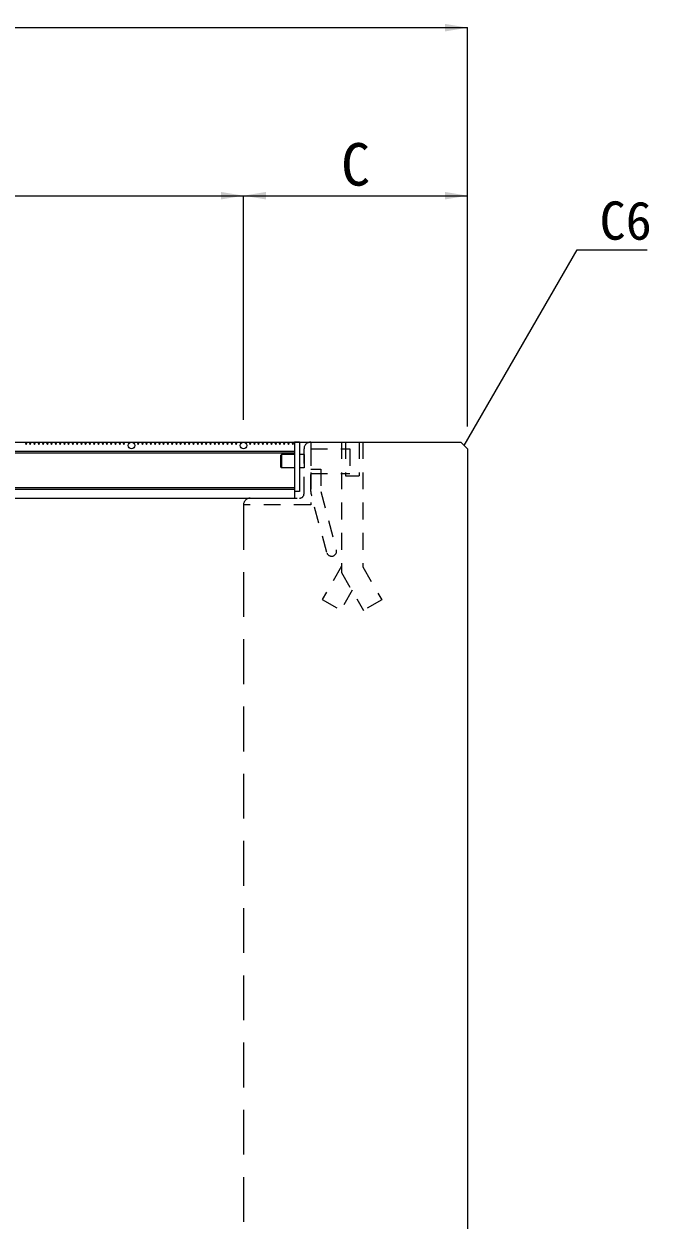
# Model space of a CAD drawing. Units: millimetres at full size; details may follow other scales. Extents: x 77366 to 106166, y -28085 to 6898.
# Drawn here: x 103545 to 104103, y -10466 to -9399 of the extents above; entities that cross this region are included whole.
import ezdxf
from ezdxf.enums import TextEntityAlignment as Align

# ---------------------------------------------------------------- set-up
doc = ezdxf.new("R2010")
doc.units = ezdxf.units.MM
doc.header["$LTSCALE"] = 50
doc.linetypes.add('USER1', pattern=[0.54, 0.3, -0.24])
doc.linetypes.add('USER2', pattern=[1.2, 0.8, -0.4])
for name, color, linetype, lineweight in [('受枠', 3, 'USER2', 9), ('寸法線', 7, 'Continuous', 13), ('引出線', 4, 'Continuous', 13), ('本体', 2, 'Continuous', 20), ('ｲﾝｻｰﾄ', 3, 'USER1', 9), ('ｸﾞﾚｰﾁﾝｸﾞ', 7, 'Continuous', 5)]:
    doc.layers.add(name, color=color, linetype=linetype, lineweight=lineweight)
doc.styles.add('ＭＳ ゴシック', font='')
doc.styles.get('ＭＳ ゴシック').set_extended_font_data('MS Gothic')

# ---------------------------------------------------------------- blocks, each defined once
blk = doc.blocks.new('filled_arrow')
at = {"color": 0, "linetype": 'Continuous', "lineweight": -2}
blk.add_solid([(7.5, 1.25), (0, 0), (7.5, -1.25)], dxfattribs=at)

msp = doc.modelspace()

# ---------------------------------------------------------------- linework, layer by layer
at = {"layer": '受枠', "linetype": 'USER1'}
for p, q in [((103794.8, -9817.94), (103794.8, -9777.94)), ((103800.8, -9771.94), (103800.8, -9827.94)), ((103800.8, -9777.94), (103835.8, -9777.94)), ((103800.8, -9777.94), (103800.8, -9799.94)), ((103835.8, -9777.94), (103835.8, -9799.94)), ((103774.8, -9782.94), (103773.8, -9783.94)), ((103773.8, -9783.94), (103773.8, -9793.94)), ((103786.3, -9782.94), (103774.8, -9782.94)), ((103774.8, -9782.94), (103774.8, -9794.94)), ((103786.3, -9782.94), (103786.3, -9794.94)), ((103794.8, -9782.94), (103790.8, -9782.94)), ((103790.8, -9782.94), (103790.8, -9794.94)), ((103794.8, -9782.94), (103794.8, -9794.94)), ((103773.8, -9793.94), (103774.8, -9794.94)), ((103786.3, -9794.94), (103774.8, -9794.94)), ((103794.8, -9794.94), (103790.8, -9794.94)), ((103800.8, -9815.94), (103800.8, -9795.94)), ((103800.8, -9795.94), (103809.8, -9795.94)), ((103800.8, -9799.94), (103835.8, -9799.94)), ((103809.8, -9795.94), (103809.8, -9815.94)), ((103746.8, -9821.94), (103790.8, -9821.94)), ((103815.08, -9870.43), (103801.1, -9818.27)), ((103809.8, -9815.94), (103823.77, -9868.1)), ((103800.8, -9827.94), (103740.8, -9827.94))]:
    msp.add_line(p, q, dxfattribs=at)
for centre, radius, start, end in [((103800.8, -9777.94), 6, 90, 180), ((103746.8, -9827.94), 6, 90, 180), ((103790.8, -9817.94), 4, 270, 0), ((103809.8, -9815.94), 9, 180, 205), ((103819.43, -9869.26), 4.5, 205, 15)]:
    msp.add_arc(centre, radius, start, end, dxfattribs=at)
at = {"layer": '寸法線'}
for p, q in [((102840.8, -9401.94), (103940.8, -9401.94)), ((103940.8, -9757.94), (103940.8, -9401.94)), ((103040.8, -9551.94), (103740.8, -9551.94)), ((103740.8, -9751.94), (103740.8, -9551.94)), ((103740.8, -9551.94), (103940.8, -9551.94)), ((103740.8, -9751.94), (103740.8, -9551.94)), ((103940.8, -9757.94), (103940.8, -9551.94))]:
    msp.add_line(p, q, dxfattribs=at)
at = {"layer": '引出線'}
msp.add_lwpolyline([(103937.8, -9774.94), (104038.65, -9600.26), (104101.04, -9600.26)], dxfattribs=at)
at = {"layer": '本体'}
for p, q in [((102846.8, -9771.94), (103934.8, -9771.94)), ((103934.8, -9771.94), (103940.8, -9777.94)), ((103940.8, -9777.94), (103940.8, -10871.94))]:
    msp.add_line(p, q, dxfattribs=at)
at = {"layer": '本体', "linetype": 'USER2', "lineweight": 9}
msp.add_line((103740.8, -9827.94), (103740.8, -10871.94), dxfattribs=at)
at = {"layer": 'ｲﾝｻｰﾄ'}
for p, q in [((103828.3, -9771.94), (103828.3, -9888.41)), ((103828.3, -9771.94), (103847.3, -9771.94)), ((103831.72, -9771.94), (103831.72, -9801.94)), ((103843.88, -9771.94), (103843.88, -9801.94)), ((103847.3, -9771.94), (103847.3, -9883.32)), ((103831.72, -9801.94), (103843.88, -9801.94)), ((103828.3, -9882.61), (103811.08, -9912.44)), ((103847.3, -9883.32), (103864.21, -9912.62)), ((103828.3, -9888.41), (103847.75, -9922.12)), ((103837.8, -9904.16), (103827.53, -9921.94)), ((103811.08, -9912.44), (103827.53, -9921.94)), ((103864.21, -9912.62), (103847.75, -9922.12))]:
    msp.add_line(p, q, dxfattribs=at)
at = {"layer": 'ｸﾞﾚｰﾁﾝｸﾞ'}
for p, q in [((102995.3, -9771.94), (103786.3, -9771.94)), ((102995.3, -9779.94), (103786.3, -9779.94)), ((103543.8, -9771.94), (103545.8, -9771.94)), ((103545.8, -9771.94), (103546.7, -9774.04)), ((103546.7, -9774.04), (103547.6, -9771.94)), ((103547.6, -9771.94), (103549.6, -9771.94)), ((103549.6, -9771.94), (103550.5, -9774.04)), ((103550.5, -9774.04), (103551.4, -9771.94)), ((103551.4, -9771.94), (103553.4, -9771.94)), ((103553.4, -9771.94), (103554.3, -9774.04)), ((103554.3, -9774.04), (103555.2, -9771.94)), ((103555.2, -9771.94), (103557.2, -9771.94)), ((103557.2, -9771.94), (103558.1, -9774.04)), ((103558.1, -9774.04), (103559, -9771.94)), ((103559, -9771.94), (103561, -9771.94)), ((103561, -9771.94), (103561.9, -9774.04)), ((103561.9, -9774.04), (103562.8, -9771.94)), ((103562.8, -9771.94), (103564.8, -9771.94)), ((103564.8, -9771.94), (103565.7, -9774.04)), ((103565.7, -9774.04), (103566.6, -9771.94)), ((103566.6, -9771.94), (103568.6, -9771.94)), ((103568.6, -9771.94), (103569.5, -9774.04)), ((103569.5, -9774.04), (103570.4, -9771.94)), ((103570.4, -9771.94), (103572.4, -9771.94)), ((103572.4, -9771.94), (103573.3, -9774.04)), ((103573.3, -9774.04), (103574.2, -9771.94)), ((103574.2, -9771.94), (103576.2, -9771.94)), ((103576.2, -9771.94), (103577.1, -9774.04)), ((103577.1, -9774.04), (103578, -9771.94)), ((103578, -9771.94), (103580, -9771.94)), ((103580, -9771.94), (103580.9, -9774.04)), ((103580.9, -9774.04), (103581.8, -9771.94)), ((103581.8, -9771.94), (103583.8, -9771.94)), ((103583.8, -9771.94), (103584.7, -9774.04)), ((103584.7, -9774.04), (103585.6, -9771.94)), ((103585.6, -9771.94), (103587.6, -9771.94)), ((103587.6, -9771.94), (103588.5, -9774.04)), ((103588.5, -9774.04), (103589.4, -9771.94)), ((103589.4, -9771.94), (103591.4, -9771.94)), ((103591.4, -9771.94), (103592.3, -9774.04)), ((103592.3, -9774.04), (103593.2, -9771.94)), ((103593.2, -9771.94), (103595.2, -9771.94)), ((103595.2, -9771.94), (103596.1, -9774.04)), ((103596.1, -9774.04), (103597, -9771.94)), ((103597, -9771.94), (103599, -9771.94)), ((103599, -9771.94), (103599.9, -9774.04)), ((103599.9, -9774.04), (103600.8, -9771.94)), ((103600.8, -9771.94), (103602.8, -9771.94)), ((103602.8, -9771.94), (103603.7, -9774.04)), ((103603.7, -9774.04), (103604.6, -9771.94)), ((103604.6, -9771.94), (103606.6, -9771.94)), ((103606.6, -9771.94), (103607.5, -9774.04)), ((103607.5, -9774.04), (103608.4, -9771.94)), ((103608.4, -9771.94), (103610.4, -9771.94)), ((103610.4, -9771.94), (103611.3, -9774.04)), ((103611.3, -9774.04), (103612.2, -9771.94)), ((103612.2, -9771.94), (103614.2, -9771.94)), ((103614.2, -9771.94), (103615.1, -9774.04)), ((103615.1, -9774.04), (103616, -9771.94)), ((103616, -9771.94), (103618, -9771.94)), ((103618, -9771.94), (103618.9, -9774.04)), ((103618.9, -9774.04), (103619.8, -9771.94)), ((103619.8, -9771.94), (103621.8, -9771.94)), ((103621.8, -9771.94), (103622.7, -9774.04)), ((103622.7, -9774.04), (103623.6, -9771.94)), ((103623.6, -9771.94), (103625.6, -9771.94)), ((103625.6, -9771.94), (103626.5, -9774.04)), ((103626.5, -9774.04), (103627.4, -9771.94)), ((103627.4, -9771.94), (103629.4, -9771.94)), ((103629.4, -9771.94), (103630.3, -9774.04)), ((103630.3, -9774.04), (103631.2, -9771.94)), ((103631.2, -9771.94), (103633.2, -9771.94)), ((103633.2, -9771.94), (103634.1, -9774.04)), ((103634.1, -9774.04), (103635, -9771.94)), ((103635, -9771.94), (103637.8, -9771.94)), ((103643.8, -9771.94), (103645.8, -9771.94)), ((103645.8, -9771.94), (103646.7, -9774.04)), ((103646.7, -9774.04), (103647.6, -9771.94)), ((103647.6, -9771.94), (103649.6, -9771.94)), ((103649.6, -9771.94), (103650.5, -9774.04)), ((103650.5, -9774.04), (103651.4, -9771.94)), ((103651.4, -9771.94), (103653.4, -9771.94)), ((103653.4, -9771.94), (103654.3, -9774.04)), ((103654.3, -9774.04), (103655.2, -9771.94)), ((103655.2, -9771.94), (103657.2, -9771.94)), ((103657.2, -9771.94), (103658.1, -9774.04)), ((103658.1, -9774.04), (103659, -9771.94)), ((103659, -9771.94), (103661, -9771.94)), ((103661, -9771.94), (103661.9, -9774.04)), ((103661.9, -9774.04), (103662.8, -9771.94)), ((103662.8, -9771.94), (103664.8, -9771.94)), ((103664.8, -9771.94), (103665.7, -9774.04)), ((103665.7, -9774.04), (103666.6, -9771.94)), ((103666.6, -9771.94), (103668.6, -9771.94)), ((103668.6, -9771.94), (103669.5, -9774.04)), ((103669.5, -9774.04), (103670.4, -9771.94)), ((103670.4, -9771.94), (103672.4, -9771.94)), ((103672.4, -9771.94), (103673.3, -9774.04)), ((103673.3, -9774.04), (103674.2, -9771.94)), ((103674.2, -9771.94), (103676.2, -9771.94)), ((103676.2, -9771.94), (103677.1, -9774.04)), ((103677.1, -9774.04), (103678, -9771.94)), ((103678, -9771.94), (103680, -9771.94)), ((103680, -9771.94), (103680.9, -9774.04)), ((103680.9, -9774.04), (103681.8, -9771.94)), ((103681.8, -9771.94), (103683.8, -9771.94)), ((103683.8, -9771.94), (103684.7, -9774.04)), ((103684.7, -9774.04), (103685.6, -9771.94)), ((103685.6, -9771.94), (103687.6, -9771.94)), ((103687.6, -9771.94), (103688.5, -9774.04)), ((103688.5, -9774.04), (103689.4, -9771.94)), ((103689.4, -9771.94), (103691.4, -9771.94)), ((103691.4, -9771.94), (103692.3, -9774.04)), ((103692.3, -9774.04), (103693.2, -9771.94)), ((103693.2, -9771.94), (103695.2, -9771.94)), ((103695.2, -9771.94), (103696.1, -9774.04)), ((103696.1, -9774.04), (103697, -9771.94)), ((103697, -9771.94), (103699, -9771.94)), ((103699, -9771.94), (103699.9, -9774.04)), ((103699.9, -9774.04), (103700.8, -9771.94)), ((103700.8, -9771.94), (103702.8, -9771.94)), ((103702.8, -9771.94), (103703.7, -9774.04)), ((103703.7, -9774.04), (103704.6, -9771.94)), ((103704.6, -9771.94), (103706.6, -9771.94)), ((103706.6, -9771.94), (103707.5, -9774.04)), ((103707.5, -9774.04), (103708.4, -9771.94)), ((103708.4, -9771.94), (103710.4, -9771.94)), ((103710.4, -9771.94), (103711.3, -9774.04)), ((103711.3, -9774.04), (103712.2, -9771.94)), ((103712.2, -9771.94), (103714.2, -9771.94)), ((103714.2, -9771.94), (103715.1, -9774.04)), ((103715.1, -9774.04), (103716, -9771.94)), ((103716, -9771.94), (103718, -9771.94)), ((103718, -9771.94), (103718.9, -9774.04)), ((103718.9, -9774.04), (103719.8, -9771.94)), ((103719.8, -9771.94), (103721.8, -9771.94)), ((103721.8, -9771.94), (103722.7, -9774.04)), ((103722.7, -9774.04), (103723.6, -9771.94)), ((103723.6, -9771.94), (103725.6, -9771.94)), ((103725.6, -9771.94), (103726.5, -9774.04)), ((103726.5, -9774.04), (103727.4, -9771.94)), ((103727.4, -9771.94), (103729.4, -9771.94)), ((103729.4, -9771.94), (103730.3, -9774.04)), ((103730.3, -9774.04), (103731.2, -9771.94)), ((103731.2, -9771.94), (103733.2, -9771.94)), ((103733.2, -9771.94), (103734.1, -9774.04)), ((103734.1, -9774.04), (103735, -9771.94)), ((103735, -9771.94), (103737.8, -9771.94)), ((103743.8, -9771.94), (103745.8, -9771.94)), ((103745.8, -9771.94), (103746.7, -9774.04)), ((103746.7, -9774.04), (103747.6, -9771.94)), ((103747.6, -9771.94), (103749.6, -9771.94)), ((103749.6, -9771.94), (103750.5, -9774.04)), ((103750.5, -9774.04), (103751.4, -9771.94)), ((103751.4, -9771.94), (103753.4, -9771.94)), ((103753.4, -9771.94), (103754.3, -9774.04)), ((103754.3, -9774.04), (103755.2, -9771.94)), ((103755.2, -9771.94), (103757.2, -9771.94)), ((103757.2, -9771.94), (103758.1, -9774.04)), ((103758.1, -9774.04), (103759, -9771.94)), ((103759, -9771.94), (103761, -9771.94)), ((103761, -9771.94), (103761.9, -9774.04)), ((103761.9, -9774.04), (103762.8, -9771.94)), ((103762.8, -9771.94), (103764.8, -9771.94)), ((103764.8, -9771.94), (103765.7, -9774.04)), ((103765.7, -9774.04), (103766.6, -9771.94)), ((103766.6, -9771.94), (103768.6, -9771.94)), ((103768.6, -9771.94), (103769.5, -9774.04)), ((103769.5, -9774.04), (103770.4, -9771.94)), ((103770.4, -9771.94), (103772.4, -9771.94)), ((103772.4, -9771.94), (103773.3, -9774.04)), ((103773.3, -9774.04), (103774.2, -9771.94)), ((103774.2, -9771.94), (103776.2, -9771.94)), ((103776.2, -9771.94), (103777.1, -9774.04)), ((103777.1, -9774.04), (103778, -9771.94)), ((103778, -9771.94), (103780, -9771.94)), ((103780, -9771.94), (103780.9, -9774.04)), ((103780.9, -9774.04), (103781.8, -9771.94)), ((103781.8, -9771.94), (103783.8, -9771.94)), ((103783.8, -9771.94), (103784.7, -9774.04)), ((103784.7, -9774.04), (103785.6, -9771.94)), ((103786.3, -9771.94), (103786.3, -9821.94)), ((103790.8, -9771.94), (103786.3, -9771.94)), ((103786.3, -9771.94), (103786.3, -9815.94)), ((103790.8, -9771.94), (103790.8, -9815.94)), ((102995.3, -9781.44), (103786.3, -9781.44)), ((102995.3, -9812.44), (103786.3, -9812.44)), ((102995.3, -9813.94), (103786.3, -9813.94)), ((102995.3, -9821.94), (103786.3, -9821.94)), ((103790.8, -9815.94), (103786.3, -9815.94))]:
    msp.add_line(p, q, dxfattribs=at)
for centre in [(103640.8, -9774.94), (103740.8, -9774.94)]:
    msp.add_circle(centre, 3, dxfattribs=at)

# ---------------------------------------------------------------- block references
at = {"layer": '寸法線', "xscale": 2.67, "yscale": 2.67, "rotation": 180}
for p in [(103940.8, -9401.94), (103740.8, -9551.94), (103940.8, -9551.94)]:
    msp.add_blockref('filled_arrow', p, dxfattribs=at)
at = {"layer": '寸法線', "xscale": 2.67, "yscale": 2.67}
msp.add_blockref('filled_arrow', (103740.8, -9551.94), dxfattribs=at)
at = {"layer": '引出線', "xscale": 0.133, "yscale": 0.133, "rotation": 60}
msp.add_blockref('filled_arrow', (103937.8, -9774.94), dxfattribs=at)

# ---------------------------------------------------------------- texts
at = {"layer": '寸法線', "style": 'ＭＳ ゴシック'}
msp.add_text('C', height=37.98, dxfattribs=at).set_placement((103840.8, -9523.94), align=Align.MIDDLE_CENTER)
at = {"layer": '引出線', "style": 'ＭＳ ゴシック'}
msp.add_text('C6', height=34.18, dxfattribs=at).set_placement((104058.65, -9557.06), align=Align.TOP_LEFT)

doc.saveas('drawing.dxf')
